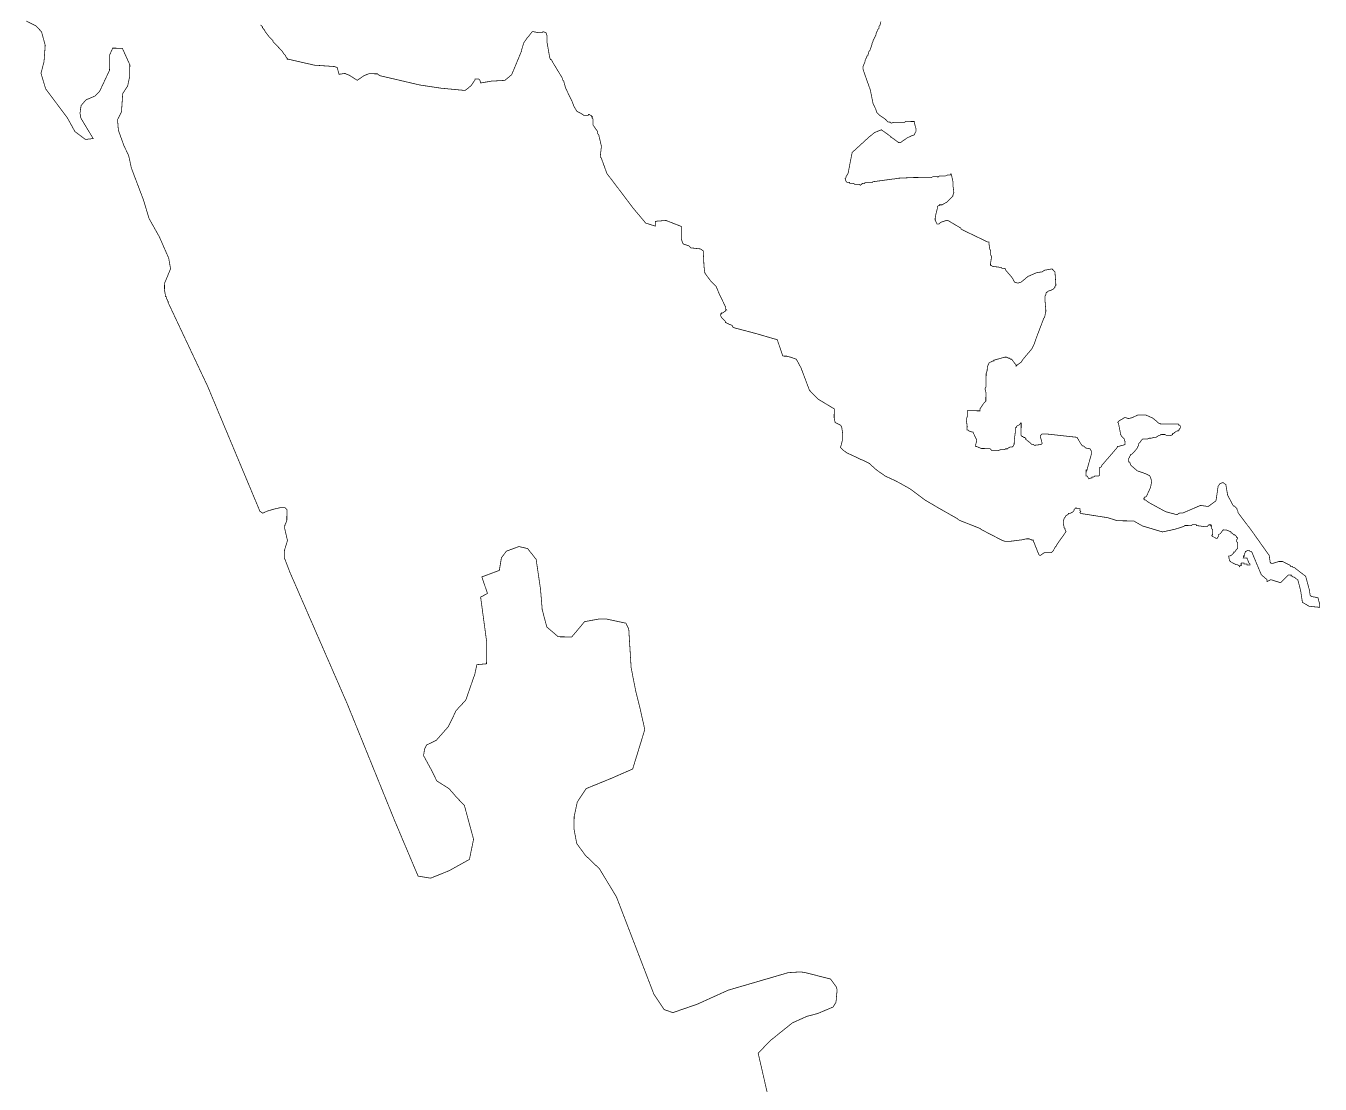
# Model space of a CAD drawing. Header units: metres. Extents: x 273899 to 302286, y 1977397 to 2102169.
# Drawn here: x 277371 to 282746, y 2055788 to 2060183 of the extents above; entities that cross this region are included whole.
import ezdxf

# ---------------------------------------------------------------- set-up
doc = ezdxf.new("R2010")
doc.units = ezdxf.units.M
doc.header["$MEASUREMENT"] = 0
doc.layers.add('HAZARDS LINE', color=1, linetype='Continuous')

msp = doc.modelspace()

# ---------------------------------------------------------------- linework, layer by layer
at = {"layer": 'HAZARDS LINE', "lineweight": 0}
for points in [[(280454.2, 2055735.2, 3, 3, 0), (280412.5, 2055916.1, 3, 3, 0), (280461.3, 2055967.5, 3, 3, 0), (280554.4, 2056042.4, 3, 3, 0), (280614.9, 2056069.6, 3, 3, 0), (280659.1, 2056081.1, 3, 3, 0), (280723.5, 2056108.3, 3, 3, 0), (280735.8, 2056128.1, 3, 3, 0), (280740.5, 2056180.2, 3, 3, 0), (280736.7, 2056192.2, 3, 3, 0), (280713.1, 2056224.6, 3, 3, 0), (280613.3, 2056250, 3, 3, 0), (280589.3, 2056254.3, 3, 3, 0), (280537.1, 2056251, 3, 3, 0), (280287.8, 2056178.2, 3, 3, 0), (280158.8, 2056119.8, 3, 3, 0), (280058.2, 2056085.1, 3, 3, 0), (280022.3, 2056097.6, 3, 3, 0), (279979.1, 2056162.2, 3, 3, 0), (279824.2, 2056565, 3, 3, 0), (279753.6, 2056682.1, 3, 3, 0), (279694.3, 2056739, 3, 3, 0), (279658.9, 2056787.6, 3, 3, 0), (279647.6, 2056847.8, 3, 3, 0), (279648.3, 2056899.9, 3, 3, 0), (279661.2, 2056959.9, 3, 3, 0), (279698, 2057015.5, 3, 3, 0), (279802.7, 2057058.2, 3, 3, 0), (279891.3, 2057097, 3, 3, 0), (279941.6, 2057260.7, 3, 3, 0), (279922.7, 2057345.1, 3, 3, 0), (279903.7, 2057421.5, 3, 3, 0), (279884.9, 2057517.9, 3, 3, 0), (279875, 2057678.3, 3, 3, 0), (279863.3, 2057702.5, 3, 3, 0), (279783.4, 2057719.6, 3, 3, 0), (279751.4, 2057720, 3, 3, 0), (279691.1, 2057708.8, 3, 3, 0), (279674.9, 2057689, 3, 3, 0), (279638.2, 2057645.4, 3, 3, 0), (279582.1, 2057646.1, 3, 3, 0), (279534.6, 2057686.8, 3, 3, 0), (279515.5, 2057759.2, 3, 3, 0), (279508.6, 2057843.4, 3, 3, 0), (279490.3, 2057967.9, 3, 3, 0), (279454.8, 2058012.5, 3, 3, 0), (279418.9, 2058020.9, 3, 3, 0), (279366.5, 2058001.6, 3, 3, 0), (279346.1, 2057973.8, 3, 3, 0), (279337.4, 2057921.8, 3, 3, 0), (279264.9, 2057894.8, 3, 3, 0), (279288.1, 2057826.3, 3, 3, 0), (279259.8, 2057810.7, 3, 3, 0), (279285.3, 2057622, 3, 3, 0), (279284.2, 2057533.9, 3, 3, 0), (279244.1, 2057530.4, 3, 3, 0), (279235.5, 2057490.4, 3, 3, 0), (279198, 2057382.8, 3, 3, 0), (279157.4, 2057339.2, 3, 3, 0), (279140.9, 2057303.4, 3, 3, 0), (279124.4, 2057271.5, 3, 3, 0), (279075.6, 2057216.1, 3, 3, 0), (279035.3, 2057196.6, 3, 3, 0), (279027.1, 2057180.7, 3, 3, 0), (279022.7, 2057152.7, 3, 3, 0), (279057.9, 2057088.1, 3, 3, 0), (279077.4, 2057047.8, 3, 3, 0), (279129, 2057015, 3, 3, 0), (279160.6, 2056978.5, 3, 3, 0), (279192.2, 2056946.1, 3, 3, 0), (279230.4, 2056805.3, 3, 3, 0), (279213.3, 2056721.4, 3, 3, 0), (279128.5, 2056674.4, 3, 3, 0), (279052, 2056643.4, 3, 3, 0), (279000, 2056652.1, 3, 3, 0), (278902.9, 2056881.8, 3, 3, 0), (278705.1, 2057369.3, 3, 3, 0), (278467.9, 2057913.4, 3, 3, 0), (278444.7, 2057973.8, 3, 3, 0), (278445.1, 2058005.8, 3, 3, 0), (278457.6, 2058045.7, 3, 3, 0), (278446.3, 2058094, 3, 3, 0), (278446.5, 2058110, 3, 3, 0), (278450.6, 2058118, 3, 3, 0), (278454.8, 2058129.9, 3, 3, 0), (278455.3, 2058174, 3, 3, 0), (278447.4, 2058182.1, 3, 3, 0), (278427.4, 2058182.4, 3, 3, 0), (278395.3, 2058174.8, 3, 3, 0), (278371.1, 2058167.1, 3, 3, 0), (278355, 2058159.3, 3, 3, 0), (278343.1, 2058167.5, 3, 3, 0), (278125.6, 2058687.3, 3, 3, 0), (277962, 2059034.1, 3, 3, 0), (277962, 2059038.1, 3, 3, 0), (277958.1, 2059042.1, 3, 3, 0), (277958.1, 2059046.1, 3, 3, 0), (277954.2, 2059050.2, 3, 3, 0), (277954.3, 2059058.2, 3, 3, 0), (277950.3, 2059058.3, 3, 3, 0), (277950.4, 2059066.3, 3, 3, 0), (277946.6, 2059086.4, 3, 3, 0), (277947, 2059114.4, 3, 3, 0), (277971.9, 2059174.2, 3, 3, 0), (277964.4, 2059218.4, 3, 3, 0), (277925.5, 2059307, 3, 3, 0), (277882.5, 2059383.7, 3, 3, 0), (277859.5, 2059460.2, 3, 3, 0), (277809.2, 2059593.1, 3, 3, 0), (277797.8, 2059645.3, 3, 3, 0), (277778.3, 2059685.6, 3, 3, 0), (277755.2, 2059750.1, 3, 3, 0), (277751.7, 2059794.2, 3, 3, 0), (277768.2, 2059826, 3, 3, 0), (277773.2, 2059902.1, 3, 3, 0), (277793.7, 2059933.9, 3, 3, 0), (277802.2, 2059973.8, 3, 3, 0), (277802.8, 2060021.9, 3, 3, 0), (277771.7, 2060090.4, 3, 3, 0), (277731.6, 2060091, 3, 3, 0), (277719.2, 2060063.1, 3, 3, 0), (277718.4, 2059999, 3, 3, 0), (277677.2, 2059911.4, 3, 3, 0), (277656.9, 2059891.6, 3, 3, 0), (277620.6, 2059876.1, 3, 3, 0), (277600.3, 2059852.3, 3, 3, 0), (277595.8, 2059820.3, 3, 3, 0), (277599.6, 2059800.2, 3, 3, 0), (277650.5, 2059715.4, 3, 3, 0), (277618.4, 2059711.8, 3, 3, 0), (277574.8, 2059744.4, 3, 3, 0), (277543.5, 2059801, 3, 3, 0), (277453, 2059922.4, 3, 3, 0), (277433.8, 2059986.7, 3, 3, 0), (277446.4, 2060034.7, 3, 3, 0), (277451.3, 2060102.7, 3, 3, 0), (277436.1, 2060159, 3, 3, 0), (277412.4, 2060183.4, 3, 3, 0), (277372.6, 2060203.9, 3, 3, 0)], [(278345.9, 2060187, 3, 3, 0), (278353.8, 2060178.9, 3, 3, 0), (278353.7, 2060174.9, 3, 3, 0), (278361.7, 2060166.7, 3, 3, 0), (278365.6, 2060158.7, 3, 3, 0), (278381.3, 2060138.4, 3, 3, 0), (278389.2, 2060130.3, 3, 3, 0), (278393.2, 2060126.3, 3, 3, 0), (278397.1, 2060122.2, 3, 3, 0), (278397.1, 2060118.2, 3, 3, 0), (278405, 2060110.1, 3, 3, 0), (278408.9, 2060106, 3, 3, 0), (278432.6, 2060081.7, 3, 3, 0), (278436.6, 2060077.6, 3, 3, 0), (278440.5, 2060069.5, 3, 3, 0), (278444.4, 2060065.5, 3, 3, 0), (278448.4, 2060061.4, 3, 3, 0), (278452.3, 2060053.3, 3, 3, 0), (278456.2, 2060049.3, 3, 3, 0), (278456.2, 2060045.3, 3, 3, 0), (278460.2, 2060045.2, 3, 3, 0), (278572, 2060019.7, 3, 3, 0), (278580, 2060019.6, 3, 3, 0), (278652.1, 2060014.6, 3, 3, 0), (278664.1, 2060010.5, 3, 3, 0), (278671.7, 2059982.3, 3, 3, 0), (278695.8, 2059986, 3, 3, 0), (278715.7, 2059977.7, 3, 3, 0), (278747.5, 2059957.3, 3, 3, 0), (278775.8, 2059976.9, 3, 3, 0), (278795.9, 2059984.7, 3, 3, 0), (278832, 2059984.2, 3, 3, 0), (278835.9, 2059980.1, 3, 3, 0), (278843.9, 2059976, 3, 3, 0), (279007.6, 2059937.8, 3, 3, 0), (279095.6, 2059924.6, 3, 3, 0), (279195.6, 2059915.2, 3, 3, 0), (279219.9, 2059934.9, 3, 3, 0), (279228.1, 2059946.9, 3, 3, 0), (279236.3, 2059958.8, 3, 3, 0), (279236.3, 2059962.8, 3, 3, 0), (279252.4, 2059962.6, 3, 3, 0), (279256.3, 2059958.5, 3, 3, 0), (279260.2, 2059946.4, 3, 3, 0), (279304.3, 2059953.9, 3, 3, 0), (279360.5, 2059957.1, 3, 3, 0), (279388.8, 2059980.8, 3, 3, 0), (279397.1, 2060000.7, 3, 3, 0), (279430.2, 2060080.4, 3, 3, 0), (279430.3, 2060084.4, 3, 3, 0), (279438.7, 2060112.4, 3, 3, 0), (279455, 2060136.2, 3, 3, 0), (279459.1, 2060140.1, 3, 3, 0), (279471.3, 2060156, 3, 3, 0), (279475.3, 2060159.9, 3, 3, 0), (279499.3, 2060155.6, 3, 3, 0), (279515.3, 2060155.4, 3, 3, 0), (279519.4, 2060159.4, 3, 3, 0), (279531.4, 2060155.2, 3, 3, 0), (279535.2, 2060143.1, 3, 3, 0), (279534.9, 2060119.1, 3, 3, 0), (279546.1, 2060054.8, 3, 3, 0), (279549.9, 2060042.8, 3, 3, 0), (279553.9, 2060042.7, 3, 3, 0), (279557.8, 2060034.6, 3, 3, 0), (279597, 2059970, 3, 3, 0), (279600.9, 2059961.9, 3, 3, 0), (279600.9, 2059957.9, 3, 3, 0), (279604.8, 2059953.9, 3, 3, 0), (279612.5, 2059925.7, 3, 3, 0), (279616.4, 2059917.7, 3, 3, 0), (279624.1, 2059901.5, 3, 3, 0), (279639.7, 2059869.3, 3, 3, 0), (279647.5, 2059849.1, 3, 3, 0), (279659.2, 2059828.9, 3, 3, 0), (279675.2, 2059820.7, 3, 3, 0), (279687.1, 2059812.5, 3, 3, 0), (279707.1, 2059812.3, 3, 3, 0), (279707.1, 2059816.3, 3, 3, 0), (279711.2, 2059816.2, 3, 3, 0), (279715.1, 2059812.2, 3, 3, 0), (279719.1, 2059812.1, 3, 3, 0), (279719.1, 2059808.1, 3, 3, 0), (279723.1, 2059808, 3, 3, 0), (279723, 2059800, 3, 3, 0), (279726.9, 2059796, 3, 3, 0), (279726.6, 2059771.9, 3, 3, 0), (279746.2, 2059743.6, 3, 3, 0), (279746.1, 2059735.6, 3, 3, 0), (279750.1, 2059731.6, 3, 3, 0), (279761.5, 2059683.3, 3, 3, 0), (279756.9, 2059643.3, 3, 3, 0), (279756.9, 2059639.3, 3, 3, 0), (279760.8, 2059635.2, 3, 3, 0), (279784, 2059570.8, 3, 3, 0), (279894.3, 2059425.1, 3, 3, 0), (279945.5, 2059364.3, 3, 3, 0), (279985.4, 2059351.8, 3, 3, 0), (279985.7, 2059371.8, 3, 3, 0), (280029.8, 2059375.2, 3, 3, 0), (280093.6, 2059350.3, 3, 3, 0), (280092.9, 2059298.2, 3, 3, 0), (280100.6, 2059278.1, 3, 3, 0), (280124.6, 2059269.8, 3, 3, 0), (280132.5, 2059261.6, 3, 3, 0), (280172.5, 2059257.1, 3, 3, 0), (280184.4, 2059248.9, 3, 3, 0), (280187.5, 2059184.8, 3, 3, 0), (280191.2, 2059156.7, 3, 3, 0), (280214.8, 2059124.3, 3, 3, 0), (280238.5, 2059100, 3, 3, 0), (280250.1, 2059071.8, 3, 3, 0), (280273.5, 2059023.4, 3, 3, 0), (280277.4, 2059015.3, 3, 3, 0), (280277.3, 2059007.3, 3, 3, 0), (280281.3, 2059003.2, 3, 3, 0), (280277.3, 2059003.3, 3, 3, 0), (280277.2, 2058999.3, 3, 3, 0), (280265.1, 2058991.4, 3, 3, 0), (280261.1, 2058991.5, 3, 3, 0), (280261, 2058987.5, 3, 3, 0), (280257, 2058987.5, 3, 3, 0), (280256.9, 2058979.5, 3, 3, 0), (280260.8, 2058971.4, 3, 3, 0), (280276.6, 2058955.2, 3, 3, 0), (280276.6, 2058951.2, 3, 3, 0), (280280.6, 2058951.1, 3, 3, 0), (280284.5, 2058947.1, 3, 3, 0), (280288.5, 2058947, 3, 3, 0), (280292.5, 2058943, 3, 3, 0), (280296.5, 2058942.9, 3, 3, 0), (280304.5, 2058938.8, 3, 3, 0), (280308.4, 2058930.7, 3, 3, 0), (280404.2, 2058905.4, 3, 3, 0), (280476, 2058884.4, 3, 3, 0), (280492, 2058880.2, 3, 3, 0), (280495.8, 2058868.1, 3, 3, 0), (280515.1, 2058811.8, 3, 3, 0), (280531.1, 2058811.6, 3, 3, 0), (280547.1, 2058807.3, 3, 3, 0), (280571, 2058799, 3, 3, 0), (280590.6, 2058762.7, 3, 3, 0), (280625.4, 2058670.1, 3, 3, 0), (280661, 2058633.5, 3, 3, 0), (280728.5, 2058592.6, 3, 3, 0), (280728.1, 2058556.5, 3, 3, 0), (280731.8, 2058536.4, 3, 3, 0), (280755.7, 2058524.1, 3, 3, 0), (280759.6, 2058516, 3, 3, 0), (280763.3, 2058491.9, 3, 3, 0), (280762.9, 2058463.9, 3, 3, 0), (280754.4, 2058431.9, 3, 3, 0), (280766.3, 2058419.8, 3, 3, 0), (280774.3, 2058415.6, 3, 3, 0), (280778.2, 2058411.6, 3, 3, 0), (280786.2, 2058407.5, 3, 3, 0), (280822, 2058391, 3, 3, 0), (280837.9, 2058382.7, 3, 3, 0), (280849.9, 2058378.6, 3, 3, 0), (280873.8, 2058366.2, 3, 3, 0), (280905.4, 2058337.8, 3, 3, 0), (280941.2, 2058313.2, 3, 3, 0), (280977, 2058296.7, 3, 3, 0), (281000.9, 2058284.4, 3, 3, 0), (281044.6, 2058259.8, 3, 3, 0), (281104.1, 2058214.9, 3, 3, 0), (281159.8, 2058182.1, 3, 3, 0), (281239.3, 2058137, 3, 3, 0), (281243.3, 2058132.9, 3, 3, 0), (281251.2, 2058128.8, 3, 3, 0), (281334.9, 2058095.6, 3, 3, 0), (281338.9, 2058091.6, 3, 3, 0), (281426.4, 2058046.3, 3, 3, 0), (281438.4, 2058042.2, 3, 3, 0), (281454.4, 2058042, 3, 3, 0), (281510.6, 2058049.2, 3, 3, 0), (281526.6, 2058053, 3, 3, 0), (281538.7, 2058052.9, 3, 3, 0), (281546.6, 2058048.7, 3, 3, 0), (281554.6, 2058048.6, 3, 3, 0), (281554.6, 2058044.6, 3, 3, 0), (281558.5, 2058036.6, 3, 3, 0), (281577.9, 2057988.2, 3, 3, 0), (281581.8, 2057984.2, 3, 3, 0), (281585.8, 2057984.1, 3, 3, 0), (281589.9, 2057988.1, 3, 3, 0), (281602, 2057995.9, 3, 3, 0), (281630.1, 2057995.5, 3, 3, 0), (281638.2, 2058003.5, 3, 3, 0), (281646.4, 2058019.4, 3, 3, 0), (281650.5, 2058023.3, 3, 3, 0), (281654.6, 2058031.3, 3, 3, 0), (281691.3, 2058082.9, 3, 3, 0), (281687.4, 2058091, 3, 3, 0), (281687.5, 2058095, 3, 3, 0), (281683.5, 2058099, 3, 3, 0), (281679.8, 2058119.1, 3, 3, 0), (281679.9, 2058127.1, 3, 3, 0), (281684, 2058139.1, 3, 3, 0), (281688.1, 2058143, 3, 3, 0), (281688.2, 2058147, 3, 3, 0), (281700.3, 2058154.9, 3, 3, 0), (281700.3, 2058158.9, 3, 3, 0), (281708.3, 2058158.8, 3, 3, 0), (281716.4, 2058162.7, 3, 3, 0), (281724.5, 2058170.6, 3, 3, 0), (281724.6, 2058174.6, 3, 3, 0), (281728.6, 2058178.6, 3, 3, 0), (281732.7, 2058182.5, 3, 3, 0), (281736.6, 2058178.5, 3, 3, 0), (281748.7, 2058178.3, 3, 3, 0), (281748.6, 2058170.3, 3, 3, 0), (281752.5, 2058166.2, 3, 3, 0), (281748.5, 2058162.3, 3, 3, 0), (281752.4, 2058158.2, 3, 3, 0), (281864.4, 2058140.7, 3, 3, 0), (281904.2, 2058128.1, 3, 3, 0), (281972.3, 2058127.2, 3, 3, 0), (282008.1, 2058106.7, 3, 3, 0), (282091.9, 2058081.6, 3, 3, 0), (282144.2, 2058092.9, 3, 3, 0), (282180.4, 2058104.4, 3, 3, 0), (282184.4, 2058108.4, 3, 3, 0), (282212.5, 2058108, 3, 3, 0), (282216.5, 2058112, 3, 3, 0), (282232.6, 2058111.8, 3, 3, 0), (282232.5, 2058107.7, 3, 3, 0), (282236.5, 2058107.7, 3, 3, 0), (282268.5, 2058103.3, 3, 3, 0), (282276.5, 2058103.2, 3, 3, 0), (282280.6, 2058107.1, 3, 3, 0), (282284.6, 2058111.1, 3, 3, 0), (282292.6, 2058111, 3, 3, 0), (282292.6, 2058106.9, 3, 3, 0), (282296.6, 2058106.9, 3, 3, 0), (282296.4, 2058094.9, 3, 3, 0), (282300.4, 2058090.8, 3, 3, 0), (282300.1, 2058070.8, 3, 3, 0), (282296.1, 2058066.8, 3, 3, 0), (282300, 2058062.8, 3, 3, 0), (282308, 2058058.7, 3, 3, 0), (282315.9, 2058054.5, 3, 3, 0), (282319.9, 2058054.5, 3, 3, 0), (282320, 2058058.5, 3, 3, 0), (282324, 2058062.5, 3, 3, 0), (282324.2, 2058070.5, 3, 3, 0), (282332.2, 2058074.4, 3, 3, 0), (282340.4, 2058086.3, 3, 3, 0), (282344.4, 2058090.2, 3, 3, 0), (282356.5, 2058090.1, 3, 3, 0), (282376.4, 2058081.8, 3, 3, 0), (282376.3, 2058077.8, 3, 3, 0), (282380.3, 2058077.7, 3, 3, 0), (282388.2, 2058069.6, 3, 3, 0), (282392.3, 2058069.6, 3, 3, 0), (282396.2, 2058065.5, 3, 3, 0), (282400.2, 2058061.4, 3, 3, 0), (282400.1, 2058057.4, 3, 3, 0), (282404.1, 2058057.4, 3, 3, 0), (282404.1, 2058053.4, 3, 3, 0), (282400, 2058049.4, 3, 3, 0), (282399.9, 2058041.4, 3, 3, 0), (282403.8, 2058037.4, 3, 3, 0), (282403.5, 2058013.3, 3, 3, 0), (282399.5, 2058009.4, 3, 3, 0), (282391.3, 2057997.4, 3, 3, 0), (282387.3, 2057997.5, 3, 3, 0), (282387.2, 2057993.5, 3, 3, 0), (282379.1, 2057985.6, 3, 3, 0), (282371.1, 2057981.7, 3, 3, 0), (282367, 2057981.7, 3, 3, 0), (282367, 2057977.7, 3, 3, 0), (282370.8, 2057961.7, 3, 3, 0), (282374.7, 2057957.6, 3, 3, 0), (282398.6, 2057945.3, 3, 3, 0), (282402.6, 2057945.2, 3, 3, 0), (282410.6, 2057941.1, 3, 3, 0), (282410.5, 2057937.1, 3, 3, 0), (282414.6, 2057941, 3, 3, 0), (282418.6, 2057941, 3, 3, 0), (282418.7, 2057953, 3, 3, 0), (282430.8, 2057952.8, 3, 3, 0), (282430.7, 2057948.8, 3, 3, 0), (282442.7, 2057948.7, 3, 3, 0), (282442.7, 2057944.7, 3, 3, 0), (282454.7, 2057944.5, 3, 3, 0), (282454.7, 2057948.5, 3, 3, 0), (282450.8, 2057952.6, 3, 3, 0), (282443, 2057972.7, 3, 3, 0), (282427, 2057972.9, 3, 3, 0), (282427.1, 2057980.9, 3, 3, 0), (282431.1, 2057980.9, 3, 3, 0), (282431.2, 2057988.9, 3, 3, 0), (282435.4, 2057996.9, 3, 3, 0), (282435.4, 2058000.9, 3, 3, 0), (282439.4, 2058000.8, 3, 3, 0), (282443.5, 2058004.8, 3, 3, 0), (282451.5, 2058004.7, 3, 3, 0), (282455.4, 2058000.6, 3, 3, 0), (282459.4, 2058000.5, 3, 3, 0), (282463.4, 2057996.5, 3, 3, 0), (282502.2, 2057903.8, 3, 3, 0), (282526, 2057883.5, 3, 3, 0), (282525.9, 2057875.4, 3, 3, 0), (282542, 2057883.2, 3, 3, 0), (282581.9, 2057870.7, 3, 3, 0), (282614.4, 2057902.3, 3, 3, 0), (282626.4, 2057902.2, 3, 3, 0), (282626.3, 2057898.2, 3, 3, 0), (282630.4, 2057898.1, 3, 3, 0), (282634.3, 2057894, 3, 3, 0), (282638.3, 2057894, 3, 3, 0), (282654.2, 2057881.8, 3, 3, 0), (282665.6, 2057837.5, 3, 3, 0), (282673, 2057789.3, 3, 3, 0), (282700.8, 2057772.9, 3, 3, 0), (282744.8, 2057768.4, 3, 3, 0), (282745, 2057780.4, 3, 3, 0), (282737.3, 2057808.5, 3, 3, 0), (282713.4, 2057812.8, 3, 3, 0), (282705.4, 2057817, 3, 3, 0), (282701.7, 2057841.1, 3, 3, 0), (282686.4, 2057897.4, 3, 3, 0), (282638.8, 2057934, 3, 3, 0), (282634.8, 2057934.1, 3, 3, 0), (282630.9, 2057938.2, 3, 3, 0), (282622.9, 2057938.3, 3, 3, 0), (282622.9, 2057942.3, 3, 3, 0), (282591.1, 2057958.7, 3, 3, 0), (282575.1, 2057958.9, 3, 3, 0), (282550.9, 2057951.2, 3, 3, 0), (282542.9, 2057951.4, 3, 3, 0), (282539, 2057955.4, 3, 3, 0), (282535.3, 2057983.5, 3, 3, 0), (282460.6, 2058088.7, 3, 3, 0), (282405.5, 2058161.5, 3, 3, 0), (282405.5, 2058165.6, 3, 3, 0), (282401.6, 2058173.6, 3, 3, 0), (282401.7, 2058177.6, 3, 3, 0), (282389.8, 2058189.8, 3, 3, 0), (282385.8, 2058189.9, 3, 3, 0), (282362.4, 2058234.2, 3, 3, 0), (282355, 2058278.4, 3, 3, 0), (282343.1, 2058286.6, 3, 3, 0), (282331, 2058282.7, 3, 3, 0), (282322.8, 2058270.8, 3, 3, 0), (282314, 2058210.8, 3, 3, 0), (282281.6, 2058187.2, 3, 3, 0), (282249.6, 2058191.7, 3, 3, 0), (282177.1, 2058160.6, 3, 3, 0), (282165.1, 2058160.7, 3, 3, 0), (282157, 2058156.8, 3, 3, 0), (282153, 2058152.9, 3, 3, 0), (282105.1, 2058165.5, 3, 3, 0), (282037.4, 2058202.5, 3, 3, 0), (282025.5, 2058210.7, 3, 3, 0), (282021.6, 2058214.7, 3, 3, 0), (282017.6, 2058214.8, 3, 3, 0), (282017.6, 2058218.8, 3, 3, 0), (282013.6, 2058218.8, 3, 3, 0), (282017.7, 2058226.8, 3, 3, 0), (282021.7, 2058226.8, 3, 3, 0), (282025.8, 2058230.7, 3, 3, 0), (282042.3, 2058266.6, 3, 3, 0), (282046.6, 2058290.5, 3, 3, 0), (282046.7, 2058294.5, 3, 3, 0), (282038.9, 2058314.7, 3, 3, 0), (282023, 2058322.9, 3, 3, 0), (281987.1, 2058335.4, 3, 3, 0), (281963.4, 2058355.8, 3, 3, 0), (281959.4, 2058359.8, 3, 3, 0), (281955.6, 2058371.9, 3, 3, 0), (281951.6, 2058371.9, 3, 3, 0), (281951.8, 2058388, 3, 3, 0), (281955.8, 2058391.9, 3, 3, 0), (281955.9, 2058395.9, 3, 3, 0), (281959.9, 2058399.9, 3, 3, 0), (281960, 2058403.9, 3, 3, 0), (281964, 2058403.8, 3, 3, 0), (281968.1, 2058407.8, 3, 3, 0), (281972.1, 2058411.7, 3, 3, 0), (281988.4, 2058431.6, 3, 3, 0), (281988.5, 2058435.6, 3, 3, 0), (281992.5, 2058439.5, 3, 3, 0), (281992.6, 2058447.5, 3, 3, 0), (281996.7, 2058451.5, 3, 3, 0), (282004.9, 2058463.4, 3, 3, 0), (282008.9, 2058467.3, 3, 3, 0), (282028.9, 2058467.1, 3, 3, 0), (282037, 2058471, 3, 3, 0), (282045, 2058470.9, 3, 3, 0), (282057.1, 2058474.7, 3, 3, 0), (282065.1, 2058474.6, 3, 3, 0), (282077.2, 2058482.5, 3, 3, 0), (282081.2, 2058482.4, 3, 3, 0), (282085.3, 2058486.4, 3, 3, 0), (282101.3, 2058486.2, 3, 3, 0), (282109.3, 2058482, 3, 3, 0), (282125.3, 2058481.8, 3, 3, 0), (282133.4, 2058485.7, 3, 3, 0), (282133.4, 2058489.7, 3, 3, 0), (282137.4, 2058489.7, 3, 3, 0), (282145.5, 2058497.6, 3, 3, 0), (282153.6, 2058501.5, 3, 3, 0), (282157.6, 2058501.4, 3, 3, 0), (282157.7, 2058505.4, 3, 3, 0), (282161.7, 2058505.4, 3, 3, 0), (282161.7, 2058509.4, 3, 3, 0), (282165.8, 2058513.3, 3, 3, 0), (282165.9, 2058521.4, 3, 3, 0), (282161.9, 2058525.4, 3, 3, 0), (282157.9, 2058525.5, 3, 3, 0), (282158, 2058529.5, 3, 3, 0), (282081.9, 2058530.5, 3, 3, 0), (282073.9, 2058534.6, 3, 3, 0), (282070, 2058538.7, 3, 3, 0), (282066, 2058542.7, 3, 3, 0), (282050.1, 2058555, 3, 3, 0), (282022.3, 2058567.3, 3, 3, 0), (281990.2, 2058567.8, 3, 3, 0), (281982.2, 2058563.9, 3, 3, 0), (281974.1, 2058560, 3, 3, 0), (281966, 2058556.1, 3, 3, 0), (281950, 2058552.3, 3, 3, 0), (281938, 2058556.4, 3, 3, 0), (281934, 2058556.5, 3, 3, 0), (281921.9, 2058548.6, 3, 3, 0), (281913.8, 2058544.7, 3, 3, 0), (281909.7, 2058540.8, 3, 3, 0), (281905.7, 2058536.8, 3, 3, 0), (281909.6, 2058532.8, 3, 3, 0), (281909.6, 2058528.8, 3, 3, 0), (281917.1, 2058492.6, 3, 3, 0), (281917.1, 2058488.6, 3, 3, 0), (281921, 2058480.5, 3, 3, 0), (281932.8, 2058468.4, 3, 3, 0), (281932.8, 2058464.4, 3, 3, 0), (281936.7, 2058456.3, 3, 3, 0), (281936.5, 2058444.3, 3, 3, 0), (281908.4, 2058436.6, 3, 3, 0), (281904.3, 2058436.7, 3, 3, 0), (281904.3, 2058432.7, 3, 3, 0), (281839.2, 2058357.4, 3, 3, 0), (281839.1, 2058353.4, 3, 3, 0), (281835.1, 2058349.4, 3, 3, 0), (281831.1, 2058349.5, 3, 3, 0), (281830.6, 2058317.5, 3, 3, 0), (281826.6, 2058313.5, 3, 3, 0), (281810.6, 2058313.7, 3, 3, 0), (281806.5, 2058309.8, 3, 3, 0), (281798.5, 2058309.9, 3, 3, 0), (281798.4, 2058305.9, 3, 3, 0), (281794.4, 2058305.9, 3, 3, 0), (281786.4, 2058302, 3, 3, 0), (281778.5, 2058314.1, 3, 3, 0), (281774.5, 2058314.2, 3, 3, 0), (281774.8, 2058338.2, 3, 3, 0), (281778.8, 2058338.2, 3, 3, 0), (281778.9, 2058342.2, 3, 3, 0), (281795.7, 2058402.1, 3, 3, 0), (281795.9, 2058418.1, 3, 3, 0), (281792, 2058426.2, 3, 3, 0), (281772.1, 2058430.4, 3, 3, 0), (281764.1, 2058438.5, 3, 3, 0), (281760.1, 2058438.6, 3, 3, 0), (281756.2, 2058442.7, 3, 3, 0), (281748.3, 2058454.8, 3, 3, 0), (281736.6, 2058475, 3, 3, 0), (281732.6, 2058475, 3, 3, 0), (281608.6, 2058488.7, 3, 3, 0), (281592.5, 2058488.9, 3, 3, 0), (281588.5, 2058485, 3, 3, 0), (281584.4, 2058481, 3, 3, 0), (281584.4, 2058477, 3, 3, 0), (281588.2, 2058464.9, 3, 3, 0), (281592, 2058448.8, 3, 3, 0), (281587.9, 2058444.9, 3, 3, 0), (281559.9, 2058441.3, 3, 3, 0), (281555.9, 2058445.3, 3, 3, 0), (281547.9, 2058445.4, 3, 3, 0), (281540, 2058453.5, 3, 3, 0), (281524.1, 2058465.8, 3, 3, 0), (281524.2, 2058469.8, 3, 3, 0), (281520.2, 2058473.8, 3, 3, 0), (281516.2, 2058473.9, 3, 3, 0), (281512.3, 2058478, 3, 3, 0), (281508.3, 2058478, 3, 3, 0), (281504.3, 2058482.1, 3, 3, 0), (281505, 2058534.2, 3, 3, 0), (281501, 2058534.2, 3, 3, 0), (281500.9, 2058530.2, 3, 3, 0), (281496.9, 2058526.2, 3, 3, 0), (281488.8, 2058522.3, 3, 3, 0), (281484.8, 2058518.4, 3, 3, 0), (281484.7, 2058514.4, 3, 3, 0), (281480.7, 2058514.4, 3, 3, 0), (281480.4, 2058494.4, 3, 3, 0), (281476, 2058462.4, 3, 3, 0), (281475.8, 2058446.4, 3, 3, 0), (281471.7, 2058438.4, 3, 3, 0), (281467.6, 2058434.5, 3, 3, 0), (281459.6, 2058434.6, 3, 3, 0), (281451.5, 2058430.7, 3, 3, 0), (281447.5, 2058426.7, 3, 3, 0), (281439.5, 2058426.8, 3, 3, 0), (281435.4, 2058422.9, 3, 3, 0), (281419.4, 2058423.1, 3, 3, 0), (281407.3, 2058419.2, 3, 3, 0), (281383.3, 2058419.6, 3, 3, 0), (281375.4, 2058427.7, 3, 3, 0), (281339.3, 2058428.2, 3, 3, 0), (281319.4, 2058436.4, 3, 3, 0), (281315.4, 2058436.5, 3, 3, 0), (281315.5, 2058440.5, 3, 3, 0), (281319.7, 2058460.5, 3, 3, 0), (281319.8, 2058464.5, 3, 3, 0), (281315.9, 2058472.6, 3, 3, 0), (281308.1, 2058488.7, 3, 3, 0), (281304.2, 2058496.8, 3, 3, 0), (281300.2, 2058496.8, 3, 3, 0), (281288.2, 2058501, 3, 3, 0), (281284.3, 2058505, 3, 3, 0), (281280.3, 2058505.1, 3, 3, 0), (281280.5, 2058521.1, 3, 3, 0), (281276.8, 2058549.2, 3, 3, 0), (281281, 2058561.2, 3, 3, 0), (281281.3, 2058585.2, 3, 3, 0), (281333.4, 2058584.5, 3, 3, 0), (281333.5, 2058592.5, 3, 3, 0), (281349.8, 2058616.4, 3, 3, 0), (281358, 2058624.3, 3, 3, 0), (281358.4, 2058660.3, 3, 3, 0), (281354.6, 2058676.4, 3, 3, 0), (281358.8, 2058684.4, 3, 3, 0), (281359.5, 2058740.4, 3, 3, 0), (281363.7, 2058752.4, 3, 3, 0), (281363.8, 2058764.4, 3, 3, 0), (281368, 2058776.4, 3, 3, 0), (281372.1, 2058784.4, 3, 3, 0), (281388.2, 2058792.2, 3, 3, 0), (281392.2, 2058792.1, 3, 3, 0), (281392.3, 2058796.1, 3, 3, 0), (281396.3, 2058796.1, 3, 3, 0), (281436.5, 2058807.5, 3, 3, 0), (281444.5, 2058807.4, 3, 3, 0), (281452.5, 2058803.3, 3, 3, 0), (281456.5, 2058803.3, 3, 3, 0), (281460.4, 2058799.2, 3, 3, 0), (281464.5, 2058799.2, 3, 3, 0), (281468.4, 2058795.1, 3, 3, 0), (281480.2, 2058778.9, 3, 3, 0), (281484.2, 2058774.9, 3, 3, 0), (281484.1, 2058770.8, 3, 3, 0), (281488.2, 2058774.8, 3, 3, 0), (281504.4, 2058786.6, 3, 3, 0), (281512.5, 2058798.5, 3, 3, 0), (281549.2, 2058842.1, 3, 3, 0), (281557.4, 2058858, 3, 3, 0), (281565.7, 2058882, 3, 3, 0), (281598.9, 2058969.7, 3, 3, 0), (281603, 2058973.6, 3, 3, 0), (281603, 2058977.6, 3, 3, 0), (281607.3, 2058997.6, 3, 3, 0), (281607.4, 2059001.6, 3, 3, 0), (281603.9, 2059041.7, 3, 3, 0), (281604.2, 2059061.8, 3, 3, 0), (281608.3, 2059069.7, 3, 3, 0), (281608.3, 2059073.7, 3, 3, 0), (281616.4, 2059081.6, 3, 3, 0), (281628.5, 2059085.5, 3, 3, 0), (281636.6, 2059089.4, 3, 3, 0), (281644.7, 2059097.3, 3, 3, 0), (281644.8, 2059101.3, 3, 3, 0), (281648.8, 2059105.2, 3, 3, 0), (281648.9, 2059109.3, 3, 3, 0), (281645.5, 2059157.4, 3, 3, 0), (281645.6, 2059161.4, 3, 3, 0), (281633.7, 2059173.6, 3, 3, 0), (281629.7, 2059173.6, 3, 3, 0), (281609.6, 2059169.9, 3, 3, 0), (281605.6, 2059169.9, 3, 3, 0), (281597.5, 2059166, 3, 3, 0), (281593.5, 2059162.1, 3, 3, 0), (281569.4, 2059158.4, 3, 3, 0), (281533.1, 2059142.8, 3, 3, 0), (281504.8, 2059119.2, 3, 3, 0), (281492.7, 2059115.3, 3, 3, 0), (281488.7, 2059115.4, 3, 3, 0), (281476.7, 2059119.6, 3, 3, 0), (281468.9, 2059135.7, 3, 3, 0), (281441.3, 2059168.1, 3, 3, 0), (281437.4, 2059176.2, 3, 3, 0), (281425.4, 2059176.3, 3, 3, 0), (281421.4, 2059180.4, 3, 3, 0), (281417.4, 2059180.5, 3, 3, 0), (281385.4, 2059184.9, 3, 3, 0), (281381.5, 2059188.9, 3, 3, 0), (281377.5, 2059189, 3, 3, 0), (281377.6, 2059197, 3, 3, 0), (281382, 2059225, 3, 3, 0), (281378.1, 2059233.1, 3, 3, 0), (281378.3, 2059249.1, 3, 3, 0), (281374.4, 2059257.2, 3, 3, 0), (281370.7, 2059281.2, 3, 3, 0), (281370.8, 2059285.3, 3, 3, 0), (281366.8, 2059285.3, 3, 3, 0), (281255.3, 2059338.9, 3, 3, 0), (281255.3, 2059342.9, 3, 3, 0), (281199.7, 2059375.7, 3, 3, 0), (281195.7, 2059375.7, 3, 3, 0), (281171.5, 2059368, 3, 3, 0), (281163.4, 2059360.1, 3, 3, 0), (281155.4, 2059360.2, 3, 3, 0), (281147.6, 2059376.4, 3, 3, 0), (281147.8, 2059388.4, 3, 3, 0), (281156.3, 2059424.3, 3, 3, 0), (281156.4, 2059432.4, 3, 3, 0), (281160.4, 2059436.3, 3, 3, 0), (281164.4, 2059436.3, 3, 3, 0), (281164.5, 2059440.3, 3, 3, 0), (281176.5, 2059440.1, 3, 3, 0), (281196.7, 2059451.9, 3, 3, 0), (281208.9, 2059463.7, 3, 3, 0), (281217, 2059471.6, 3, 3, 0), (281221, 2059475.6, 3, 3, 0), (281221.1, 2059479.6, 3, 3, 0), (281225.3, 2059491.5, 3, 3, 0), (281221.6, 2059519.6, 3, 3, 0), (281221.8, 2059535.7, 3, 3, 0), (281218.1, 2059551.7, 3, 3, 0), (281218.1, 2059555.8, 3, 3, 0), (281214.2, 2059563.8, 3, 3, 0), (281214.3, 2059567.8, 3, 3, 0), (281210.3, 2059567.9, 3, 3, 0), (281210.2, 2059563.9, 3, 3, 0), (281198.2, 2059564, 3, 3, 0), (281190.1, 2059560.1, 3, 3, 0), (281166.1, 2059560.5, 3, 3, 0), (281162, 2059556.5, 3, 3, 0), (281138, 2059556.8, 3, 3, 0), (281129.9, 2059552.9, 3, 3, 0), (281061.8, 2059553.8, 3, 3, 0), (280993.7, 2059550.7, 3, 3, 0), (280973.6, 2059547, 3, 3, 0), (280969.6, 2059547, 3, 3, 0), (280889.3, 2059536.1, 3, 3, 0), (280885.3, 2059532.1, 3, 3, 0), (280857.2, 2059532.5, 3, 3, 0), (280853.2, 2059528.6, 3, 3, 0), (280845.1, 2059528.7, 3, 3, 0), (280837, 2059520.8, 3, 3, 0), (280833.1, 2059524.8, 3, 3, 0), (280813.1, 2059525.1, 3, 3, 0), (280809.1, 2059529.1, 3, 3, 0), (280793.1, 2059529.4, 3, 3, 0), (280793.1, 2059533.4, 3, 3, 0), (280781.1, 2059533.5, 3, 3, 0), (280777.2, 2059537.6, 3, 3, 0), (280773.3, 2059549.6, 3, 3, 0), (280777.4, 2059553.6, 3, 3, 0), (280777.4, 2059557.6, 3, 3, 0), (280785.6, 2059569.5, 3, 3, 0), (280802.8, 2059657.4, 3, 3, 0), (280871.7, 2059720.6, 3, 3, 0), (280896, 2059740.4, 3, 3, 0), (280924.2, 2059752, 3, 3, 0), (280963.9, 2059723.4, 3, 3, 0), (280963.9, 2059719.4, 3, 3, 0), (280967.9, 2059719.4, 3, 3, 0), (280995.7, 2059699, 3, 3, 0), (281003.7, 2059698.9, 3, 3, 0), (281032, 2059718.5, 3, 3, 0), (281048.1, 2059726.3, 3, 3, 0), (281060.2, 2059730.2, 3, 3, 0), (281068.4, 2059746.1, 3, 3, 0), (281068.5, 2059754.1, 3, 3, 0), (281060.9, 2059782.2, 3, 3, 0), (281060.9, 2059786.2, 3, 3, 0), (281024.9, 2059786.7, 3, 3, 0), (281020.8, 2059782.8, 3, 3, 0), (280976.7, 2059783.4, 3, 3, 0), (280964.7, 2059779.5, 3, 3, 0), (280960.7, 2059783.6, 3, 3, 0), (280952.7, 2059783.7, 3, 3, 0), (280940.8, 2059795.9, 3, 3, 0), (280917, 2059812.2, 3, 3, 0), (280905.2, 2059824.4, 3, 3, 0), (280901.3, 2059836.5, 3, 3, 0), (280889.6, 2059860.7, 3, 3, 0), (280878.4, 2059916.9, 3, 3, 0), (280851.3, 2059993.4, 3, 3, 0), (280847.5, 2060005.5, 3, 3, 0), (280847.6, 2060013.5, 3, 3, 0), (280855.9, 2060033.4, 3, 3, 0), (280855.9, 2060037.4, 3, 3, 0), (280864.2, 2060057.3, 3, 3, 0), (280868.3, 2060061.3, 3, 3, 0), (280872.5, 2060077.3, 3, 3, 0), (280876.5, 2060081.2, 3, 3, 0), (280884.9, 2060105.1, 3, 3, 0), (280884.9, 2060109.2, 3, 3, 0), (280889, 2060117.1, 3, 3, 0), (280889.1, 2060121.1, 3, 3, 0), (280901.4, 2060145, 3, 3, 0), (280901.5, 2060149, 3, 3, 0), (280909.8, 2060168.9, 3, 3, 0), (280913.8, 2060172.9, 3, 3, 0), (280913.9, 2060180.9, 3, 3, 0), (280918, 2060184.8, 3, 3, 0), (280922.2, 2060200.8, 3, 3, 0)]]:
    msp.add_lwpolyline(points, format="xyseb", dxfattribs=at)

doc.saveas('drawing.dxf')
